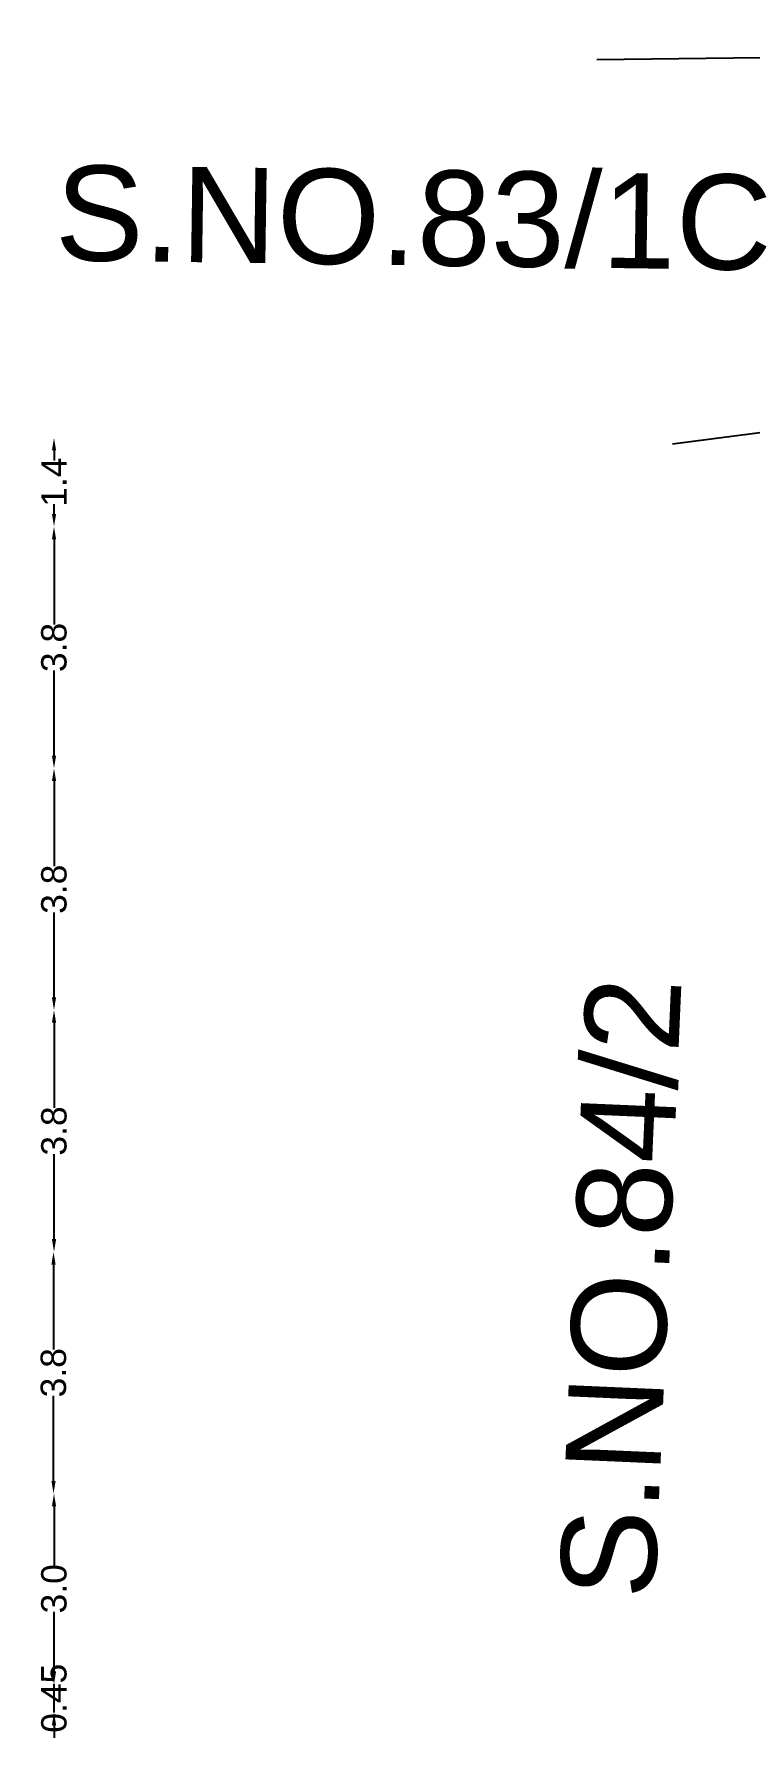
# Model space of a CAD drawing. Header units: metres. Extents: x 21671 to 43338, y -49512 to -25104.
# Drawn here: x 21699.64 to 21710.92, y -25189.29 to -25162.44 of the extents above; entities that cross this region are included whole.
import ezdxf

# ---------------------------------------------------------------- set-up
doc = ezdxf.new("R2010")
doc.units = ezdxf.units.M
for name, color, linetype in [('BLK_1_FLR_0_STILT_HEIGHT', 7, 'Continuous'), ('BLK_1_FLR_1_REGULAR_ROOM_1', 34, 'Continuous'), ('BLK_1_FLR_2_REGULAR_ROOM_1', 34, 'Continuous'), ('BLK_1_FLR_3_REGULAR_ROOM', 7, 'Continuous'), ('BLK_1_FLR_4_REGULAR_ROOM', 7, 'Continuous'), ('BLK_1_PARAPET_HT', 34, 'Continuous'), ('BLK_1_PLINTH_HEIGHT', 7, 'Continuous')]:
    doc.layers.add(name, color=color, linetype=linetype)
doc.styles.get("Standard").update_dxf_attribs({"font": 'arial.ttf'})
doc.dimstyles.new('ISO-25', dxfattribs={"dimtxt": 1, "dimasz": 2.5, "dimexe": 1.25, "dimexo": 0.625, "dimtad": 1, "dimdec": 1, "dimzin": 1, "dimdsep": 46, "dimtxsty": 'Standard', "dimcen": 2.5, "dimse1": 1, "dimse2": 1, "dimsd1": 1, "dimsd2": 1, "dimadec": 1, "dimazin": 3, "dimtfac": 1, "dimtdec": 1, "dimtix": 1, "dimtmove": 2, "dimatfit": 3, "dimfxl": 0, "dimarcsym": 0})

# ---------------------------------------------------------------- blocks, each defined once
blk = doc.blocks.new('*D246')
at = {"layer": 'BLK_1_PLINTH_HEIGHT', "color": 0, "lineweight": -2}
for p, q in [((21699.951, -25188.24), (21699.951, -25188.04)), ((21699.951, -25188.89), (21699.951, -25188.44)), ((21699.951, -25189.09), (21699.951, -25189.29))]:
    blk.add_line(p, q, dxfattribs=at)
at = {"layer": 'BLK_1_PLINTH_HEIGHT', "color": 0}
for points in [[(21699.918, -25188.24), (21699.984, -25188.24), (21699.951, -25188.44)], [(21699.918, -25189.09), (21699.984, -25189.09), (21699.951, -25188.89)]]:
    blk.add_solid(points, dxfattribs=at)
at = {"layer": 'Defpoints', "color": 0}
for p in [(21699.637, -25188.44), (21699.951, -25188.44), (21699.637, -25188.89)]:
    blk.add_point(p, dxfattribs=at)
at = {"layer": 'BLK_1_PLINTH_HEIGHT', "color": 0, "insert": (21699.951, -25188.665), "char_height": 0.4, "attachment_point": 5, "rotation": 90}
blk.add_mtext('0.45', dxfattribs=at)
blk = doc.blocks.new('*D259')
at = {"layer": 'BLK_1_FLR_1_REGULAR_ROOM_1', "color": 0, "lineweight": -2}
for p, q in [((21699.943, -25181.83), (21699.943, -25183.171)), ((21699.943, -25185.24), (21699.943, -25183.9))]:
    blk.add_line(p, q, dxfattribs=at)
at = {"layer": 'BLK_1_FLR_1_REGULAR_ROOM_1', "color": 0}
for points in [[(21699.91, -25181.83), (21699.976, -25181.83), (21699.943, -25181.63)], [(21699.91, -25185.24), (21699.976, -25185.24), (21699.943, -25185.44)]]:
    blk.add_solid(points, dxfattribs=at)
at = {"layer": 'Defpoints', "color": 0}
for p in [(21699.637, -25181.63), (21699.943, -25181.63), (21699.637, -25185.44)]:
    blk.add_point(p, dxfattribs=at)
at = {"layer": 'BLK_1_FLR_1_REGULAR_ROOM_1', "color": 0, "insert": (21699.943, -25183.535), "char_height": 0.4, "attachment_point": 5, "rotation": 90}
blk.add_mtext('3.8', dxfattribs=at)
blk = doc.blocks.new('*D262')
at = {"layer": 'BLK_1_PARAPET_HT', "color": 0, "lineweight": -2}
for p, q in [((21699.951, -25169), (21699.951, -25169.156)), ((21699.951, -25170), (21699.951, -25169.845))]:
    blk.add_line(p, q, dxfattribs=at)
at = {"layer": 'BLK_1_PARAPET_HT', "color": 0}
for points in [[(21699.918, -25169), (21699.984, -25169), (21699.951, -25168.8)], [(21699.918, -25170), (21699.984, -25170), (21699.951, -25170.2)]]:
    blk.add_solid(points, dxfattribs=at)
at = {"layer": 'Defpoints', "color": 0}
for p in [(21699.637, -25168.8), (21699.951, -25168.8), (21699.637, -25170.2)]:
    blk.add_point(p, dxfattribs=at)
at = {"layer": 'BLK_1_PARAPET_HT', "color": 0, "insert": (21699.951, -25169.5), "char_height": 0.4, "attachment_point": 5, "rotation": 90}
blk.add_mtext('1.4', dxfattribs=at)
blk = doc.blocks.new('*D267')
at = {"layer": 'BLK_1_FLR_0_STILT_HEIGHT', "color": 0, "lineweight": -2}
for p, q in [((21699.951, -25185.64), (21699.951, -25186.577)), ((21699.951, -25188.24), (21699.951, -25187.304))]:
    blk.add_line(p, q, dxfattribs=at)
at = {"layer": 'BLK_1_FLR_0_STILT_HEIGHT', "color": 0}
for points in [[(21699.918, -25185.64), (21699.984, -25185.64), (21699.951, -25185.44)], [(21699.918, -25188.24), (21699.984, -25188.24), (21699.951, -25188.44)]]:
    blk.add_solid(points, dxfattribs=at)
at = {"layer": 'Defpoints', "color": 0}
for p in [(21699.637, -25185.44), (21699.951, -25185.44), (21699.637, -25188.44)]:
    blk.add_point(p, dxfattribs=at)
at = {"layer": 'BLK_1_FLR_0_STILT_HEIGHT', "color": 0, "insert": (21699.951, -25186.94), "char_height": 0.4, "attachment_point": 5, "rotation": 90}
blk.add_mtext('3.0', dxfattribs=at)
blk = doc.blocks.new('*D332')
at = {"layer": 'BLK_1_FLR_2_REGULAR_ROOM_1', "color": 0, "lineweight": -2}
for p, q in [((21699.951, -25178.02), (21699.951, -25179.361)), ((21699.951, -25181.43), (21699.951, -25180.09))]:
    blk.add_line(p, q, dxfattribs=at)
at = {"layer": 'BLK_1_FLR_2_REGULAR_ROOM_1', "color": 0}
for points in [[(21699.918, -25178.02), (21699.984, -25178.02), (21699.951, -25177.82)], [(21699.918, -25181.43), (21699.984, -25181.43), (21699.951, -25181.63)]]:
    blk.add_solid(points, dxfattribs=at)
at = {"layer": 'Defpoints', "color": 0}
for p in [(21699.637, -25177.82), (21699.951, -25177.82), (21699.637, -25181.63)]:
    blk.add_point(p, dxfattribs=at)
at = {"layer": 'BLK_1_FLR_2_REGULAR_ROOM_1', "color": 0, "insert": (21699.951, -25179.725), "char_height": 0.4, "attachment_point": 5, "rotation": 90}
blk.add_mtext('3.8', dxfattribs=at)
blk = doc.blocks.new('*D333')
at = {"layer": 'BLK_1_FLR_3_REGULAR_ROOM', "color": 0, "lineweight": -2}
for p, q in [((21699.951, -25174.21), (21699.951, -25175.551)), ((21699.951, -25177.62), (21699.951, -25176.28))]:
    blk.add_line(p, q, dxfattribs=at)
at = {"layer": 'BLK_1_FLR_3_REGULAR_ROOM', "color": 0}
for points in [[(21699.918, -25174.21), (21699.984, -25174.21), (21699.951, -25174.01)], [(21699.918, -25177.62), (21699.984, -25177.62), (21699.951, -25177.82)]]:
    blk.add_solid(points, dxfattribs=at)
at = {"layer": 'Defpoints', "color": 0}
for p in [(21699.637, -25174.01), (21699.951, -25174.01), (21699.637, -25177.82)]:
    blk.add_point(p, dxfattribs=at)
at = {"layer": 'BLK_1_FLR_3_REGULAR_ROOM', "color": 0, "insert": (21699.951, -25175.915), "char_height": 0.4, "attachment_point": 5, "rotation": 90}
blk.add_mtext('3.8', dxfattribs=at)
blk = doc.blocks.new('*D334')
at = {"layer": 'BLK_1_FLR_4_REGULAR_ROOM', "color": 0, "lineweight": -2}
for p, q in [((21699.951, -25170.4), (21699.951, -25171.741)), ((21699.951, -25173.81), (21699.951, -25172.47))]:
    blk.add_line(p, q, dxfattribs=at)
at = {"layer": 'BLK_1_FLR_4_REGULAR_ROOM', "color": 0}
for points in [[(21699.918, -25170.4), (21699.984, -25170.4), (21699.951, -25170.2)], [(21699.918, -25173.81), (21699.984, -25173.81), (21699.951, -25174.01)]]:
    blk.add_solid(points, dxfattribs=at)
at = {"layer": 'Defpoints', "color": 0}
for p in [(21699.637, -25170.2), (21699.951, -25170.2), (21699.637, -25174.01)]:
    blk.add_point(p, dxfattribs=at)
at = {"layer": 'BLK_1_FLR_4_REGULAR_ROOM', "color": 0, "insert": (21699.951, -25172.105), "char_height": 0.4, "attachment_point": 5, "rotation": 90}
blk.add_mtext('3.8', dxfattribs=at)

msp = doc.modelspace()

# ---------------------------------------------------------------- linework, layer by layer
for p, q in [((21739.421, -25162.438), (21708.506, -25162.846)), ((21712.976, -25168.471), (21709.697, -25168.901))]:
    msp.add_line(p, q)

# ---------------------------------------------------------------- texts
for s, rotation, p in [('S.NO.83/1C', 359.1955, (21699.96, -25166.001)), ('S.NO.84/2', 87.5073, (21709.417, -25187.115))]:
    msp.add_text(s, height=1.5, rotation=rotation).set_placement(p)

# ---------------------------------------------------------------- dimensions: what is measured, and where the dimension line sits
at = {"layer": 'BLK_1_FLR_0_STILT_HEIGHT', "color": 201}
dim = msp.add_linear_dim(base=(21699.951, -25185.44), p1=(21699.637, -25188.44), p2=(21699.637, -25185.44), angle=90, dimstyle='ISO-25', override={"dimtxt": 0.4, "dimasz": 0.2, "dimgap": 0, "dimtad": 0, "dimsd1": 0, "dimsd2": 0, "dimfxl": 3, "dimfxlon": 1, "dimtfill": 0, "dimtfillclr": 256}, dxfattribs=at)
dim.commit()
dim.dimension.update_dxf_attribs({"geometry": '*D267', "text_midpoint": (21699.951, -25186.94)})
at = {"layer": 'BLK_1_FLR_1_REGULAR_ROOM_1', "color": 2}
dim = msp.add_aligned_dim(p1=(21699.637, -25185.44), p2=(21699.637, -25181.63), distance=-0.306, dimstyle='ISO-25', override={"dimtxt": 0.4, "dimasz": 0.2, "dimgap": 0, "dimtad": 0, "dimsd1": 0, "dimsd2": 0, "dimfxl": 3, "dimfxlon": 1, "dimtfill": 0, "dimtfillclr": 256}, dxfattribs=at)
dim.commit()
dim.dimension.update_dxf_attribs({"geometry": '*D259', "text_midpoint": (21699.943, -25183.535)})
at = {"layer": 'BLK_1_FLR_2_REGULAR_ROOM_1', "color": 2}
dim = msp.add_aligned_dim(p1=(21699.637, -25181.63), p2=(21699.637, -25177.82), distance=-0.315, dimstyle='ISO-25', override={"dimtxt": 0.4, "dimasz": 0.2, "dimgap": 0, "dimtad": 0, "dimsd1": 0, "dimsd2": 0, "dimfxl": 3, "dimfxlon": 1, "dimtfill": 0, "dimtfillclr": 256}, dxfattribs=at)
dim.commit()
dim.dimension.update_dxf_attribs({"geometry": '*D332', "text_midpoint": (21699.951, -25179.725)})
at = {"layer": 'BLK_1_FLR_3_REGULAR_ROOM', "color": 2}
dim = msp.add_aligned_dim(p1=(21699.637, -25177.82), p2=(21699.637, -25174.01), distance=-0.315, dimstyle='ISO-25', override={"dimtxt": 0.4, "dimasz": 0.2, "dimgap": 0, "dimtad": 0, "dimsd1": 0, "dimsd2": 0, "dimfxl": 3, "dimfxlon": 1, "dimtfill": 0, "dimtfillclr": 256}, dxfattribs=at)
dim.commit()
dim.dimension.update_dxf_attribs({"geometry": '*D333', "text_midpoint": (21699.951, -25175.915)})
at = {"layer": 'BLK_1_FLR_4_REGULAR_ROOM', "color": 2}
dim = msp.add_aligned_dim(p1=(21699.637, -25174.01), p2=(21699.637, -25170.2), distance=-0.315, dimstyle='ISO-25', override={"dimtxt": 0.4, "dimasz": 0.2, "dimgap": 0, "dimtad": 0, "dimsd1": 0, "dimsd2": 0, "dimfxl": 3, "dimfxlon": 1, "dimtfill": 0, "dimtfillclr": 256}, dxfattribs=at)
dim.commit()
dim.dimension.update_dxf_attribs({"geometry": '*D334', "text_midpoint": (21699.951, -25172.105)})
at = {"layer": 'BLK_1_PARAPET_HT', "color": 233}
dim = msp.add_linear_dim(base=(21699.951, -25168.8), p1=(21699.637, -25170.2), p2=(21699.637, -25168.8), angle=90, dimstyle='ISO-25', override={"dimtxt": 0.4, "dimasz": 0.2, "dimgap": 0, "dimtad": 0, "dimsd1": 0, "dimsd2": 0, "dimfxl": 3, "dimfxlon": 1, "dimtfill": 0, "dimtfillclr": 256}, dxfattribs=at)
dim.commit()
dim.dimension.update_dxf_attribs({"geometry": '*D262', "text_midpoint": (21699.951, -25169.5)})
at = {"layer": 'BLK_1_PLINTH_HEIGHT', "color": 7}
dim = msp.add_linear_dim(base=(21699.951, -25188.44), p1=(21699.637, -25188.89), p2=(21699.637, -25188.44), angle=90, dimstyle='ISO-25', override={"dimtxt": 0.4, "dimasz": 0.2, "dimgap": 0, "dimtad": 0, "dimdec": 2, "dimsd1": 0, "dimsd2": 0, "dimfxl": 3, "dimfxlon": 1, "dimtfill": 0, "dimtfillclr": 256, "dimarcsym": 2}, dxfattribs=at)
dim.commit()
dim.dimension.update_dxf_attribs({"geometry": '*D246', "text_midpoint": (21699.951, -25188.665)})

doc.saveas('drawing.dxf')
